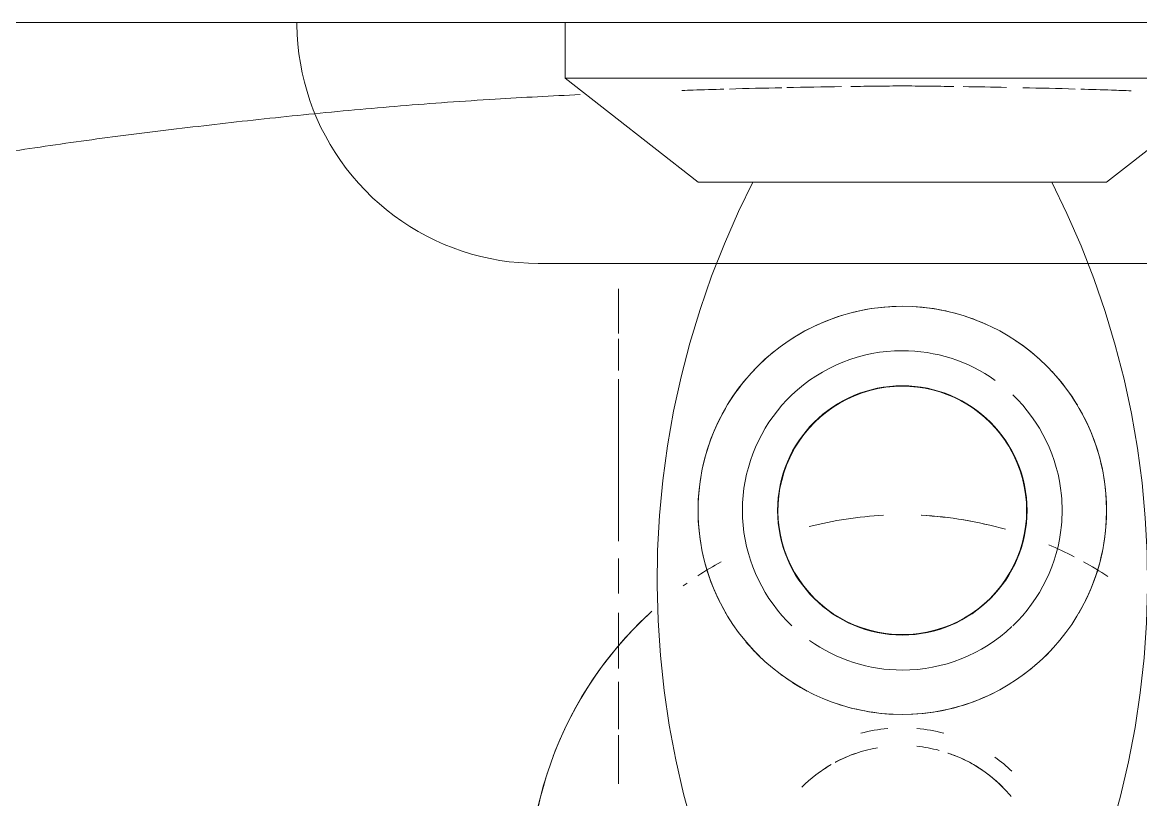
# Model space of a CAD drawing. Header units: millimetres. Extents: x -4000 to 187956, y -58990 to 162485.
# Drawn here: x 159544.6 to 159607.6, y 1854.7 to 1898.5 of the extents above; entities that cross this region are included whole.
import ezdxf

# ---------------------------------------------------------------- set-up
doc = ezdxf.new("R2010")
doc.units = ezdxf.units.MM
doc.layers.add('P-SANR-FIXT', color=6, linetype='Continuous', lineweight=9)

# ---------------------------------------------------------------- blocks, each defined once
blk = doc.blocks.new('C307 - C307-V896-FFS - TANG 1')
at = {"layer": 'P-SANR-FIXT', "color": 90}
for p, q in [((15.976, 40.17), (15.976, 42.914)), ((15.976, 37.168), (15.976, 39.833)), ((-15.976, 13.585), (-13.283, 13.585)), ((-13.064, 13.585), (-12.422, 13.585)), ((-12.422, 13.585), (-11.759, 13.585)), ((-11.759, 13.585), (-11.078, 13.585)), ((-11.296, 13.585), (-9.529, 13.585)), ((-11.078, 13.585), (-10.379, 13.585)), ((-10.379, 13.585), (-9.664, 13.585)), ((-9.664, 13.585), (-8.933, 13.585)), ((-8.733, 13.585), (-9.468, 13.585)), ((-8.933, 13.585), (-8.188, 13.585)), ((-7.985, 13.585), (-8.733, 13.585)), ((-8.188, 13.585), (-7.43, 13.585)), ((-7.43, 13.585), (-6.66, 13.585)), ((-6.66, 13.585), (-5.879, 13.585)), ((-5.902, 13.585), (-3.217, 13.585)), ((-5.879, 13.585), (-5.628, 13.585)), ((-5.628, 13.585), (-5.089, 13.585)), ((-5.089, 13.585), (-4.29, 13.585)), ((-4.073, 13.585), (-4.874, 13.585)), ((-4.634, 13.585), (-3.217, 13.585)), ((-4.29, 13.585), (-3.485, 13.585)), ((-3.267, 13.585), (-4.073, 13.585)), ((-3.485, 13.585), (-2.674, 13.585)), ((-2.455, 13.585), (-3.267, 13.585)), ((-2.674, 13.585), (-1.859, 13.585)), ((-1.639, 13.585), (-2.455, 13.585)), ((-2.426, 13.585), (-1.094, 13.585)), ((-2.426, 13.585), (-1.094, 13.585)), ((-1.859, 13.585), (-1.041, 13.585)), ((-0.82, 13.585), (-1.639, 13.585)), ((-1.041, 13.585), (-0.221, 13.585)), ((0, 13.585), (-0.82, 13.585)), ((-0.221, 13.585), (0, 13.585)), ((0, 13.585), (0.82, 13.585)), ((0, 13.585), (1.403, 13.585)), ((0, 13.585), (1.403, 13.585)), ((0.82, 13.585), (1.639, 13.585)), ((1.859, 13.585), (1.041, 13.585)), ((2.674, 13.585), (1.859, 13.585)), ((3.267, 13.585), (4.073, 13.585)), ((4.073, 13.585), (4.874, 13.585)), ((5.089, 13.585), (4.29, 13.585)), ((4.874, 13.585), (5.666, 13.585)), ((5.666, 13.585), (6.45, 13.585)), ((7.985, 13.585), (8.733, 13.585)), ((8.733, 13.585), (9.468, 13.585)), ((9.664, 13.585), (8.933, 13.585)), ((9.468, 13.585), (10.188, 13.585)), ((9.73, 13.585), (11.296, 13.585)), ((10.188, 13.585), (10.891, 13.585)), ((11.296, 13.585), (12.696, 13.585)), ((12.422, 13.585), (12.089, 13.585)), ((13.283, 13.585), (15.976, 13.585)), ((23.733, 13.196), (24.258, 13.056)), ((29.462, 10.213), (29.807, 9.898)), ((32.959, 5.425), (33.166, 4.923)), ((-13.657, 0), (-10.568, 0)), ((-12.054, 0), (-10.568, 0)), ((-10.34, 0), (-11.803, 0)), ((-10.34, 0), (-11.803, 0)), ((-10.372, 0), (-7.347, 0)), ((-10.372, 0), (-7.347, 0)), ((-7.098, 0), (-10.144, 0)), ((-7.098, 0), (-10.144, 0)), ((-5.644, 0), (-6.47, 0)), ((-5.644, 0), (-6.47, 0)), ((-5.215, 0), (-3.507, 0)), ((-5.215, 0), (-3.507, 0)), ((-3.383, 0), (-5.023, 0)), ((-3.383, 0), (-5.023, 0)), ((-2.707, 0), (0, 0)), ((-2.707, 0), (0, 0)), ((0, 0), (-2.613, 0)), ((0, 0), (-2.613, 0)), ((0, 0), (4.469, 0)), ((0, 0), (4.469, 0)), ((4.307, 0), (0, 0)), ((4.307, 0), (0, 0)), ((6.47, 0), (5.152, 0)), ((6.47, 0), (5.152, 0)), ((5.35, 0), (6.731, 0)), ((5.35, 0), (7.347, 0)), ((8.593, 0), (7.098, 0)), ((8.593, 0), (7.098, 0)), ((7.347, 0), (8.823, 0)), ((7.347, 0), (8.823, 0)), ((12.5, 0), (8.631, 0)), ((12.5, 0), (8.631, 0)), ((8.86, 0), (12.371, 0)), ((8.86, 0), (13.657, 0)), ((17.103, 0), (13.492, 0)), ((17.103, 0), (13.492, 0)), ((13.657, 0), (17.044, 0)), ((20.662, 0), (17.678, 0)), ((20.662, 0), (17.678, 0)), ((17.823, 0), (21.156, 0)), ((23.463, 0), (21.651, 0)), ((23.463, 0), (21.651, 0)), ((22.398, 0), (24.104, 0)), ((25, 0), (24.148, 0)), ((25, 0), (24.148, 0)), ((25.777, 0), (29.34, 0)), ((29.522, 0), (30.063, 0)), ((29.522, 0), (30.063, 0)), ((30.063, 0), (34.089, 0))]:
    blk.add_line(p, q, dxfattribs=at)
at = {"layer": 'P-SANR-FIXT', "color": 254}
for p, q in [((15.976, 33.272), (15.976, 36.418)), ((15.976, 30.203), (15.976, 32.174)), ((15.976, 20.098), (15.976, 29.239)), ((15.976, 17.832), (15.976, 19.62)), ((15.976, 15.009), (15.976, 17.532)), ((-15.976, 13.585), (-13.154, 13.585)), ((-13.686, 13.585), (-13.064, 13.585)), ((-12.893, 13.585), (-13.52, 13.585)), ((-12.245, 13.585), (-12.893, 13.585)), ((-11.577, 13.585), (-12.245, 13.585)), ((-10.891, 13.585), (-11.577, 13.585)), ((-11.296, 13.585), (-9.529, 13.585)), ((-10.188, 13.585), (-10.891, 13.585)), ((-9.468, 13.585), (-10.188, 13.585)), ((10.379, 13.585), (9.664, 13.585)), ((9.73, 13.585), (11.296, 13.585)), ((11.078, 13.585), (10.379, 13.585)), ((11.759, 13.585), (11.078, 13.585)), ((11.296, 13.585), (12.696, 13.585)), ((12.089, 13.585), (11.759, 13.585)), ((13.064, 13.585), (12.422, 13.585)), ((12.893, 13.585), (13.52, 13.585)), ((13.686, 13.585), (13.064, 13.585)), ((13.154, 13.585), (15.976, 13.585)), ((13.52, 13.585), (14.126, 13.585)), ((14.285, 13.585), (13.686, 13.585)), ((14.126, 13.585), (14.709, 13.585)), ((14.862, 13.585), (14.285, 13.585)), ((14.709, 13.585), (15.268, 13.585)), ((15.415, 13.585), (14.862, 13.585)), ((15.268, 13.585), (15.803, 13.585)), ((15.943, 13.585), (15.415, 13.585)), ((15.803, 13.585), (16.313, 13.585)), ((16.446, 13.585), (15.943, 13.585)), ((16.313, 13.585), (16.797, 13.585)), ((16.923, 13.585), (16.446, 13.585)), ((16.797, 13.585), (17.253, 13.585)), ((17.372, 13.585), (16.923, 13.585)), ((17.253, 13.585), (17.683, 13.585)), ((17.794, 13.585), (17.372, 13.585)), ((17.683, 13.585), (18.084, 13.585)), ((18.187, 13.585), (17.794, 13.585)), ((18.084, 13.585), (18.456, 13.585)), ((18.551, 13.585), (18.187, 13.585)), ((18.456, 13.585), (18.798, 13.585)), ((18.885, 13.585), (18.551, 13.585)), ((18.798, 13.585), (19.11, 13.585)), ((19.19, 13.585), (18.885, 13.585)), ((19.11, 13.585), (19.392, 13.585)), ((19.463, 13.585), (19.19, 13.585)), ((19.392, 13.585), (19.643, 13.585)), ((19.705, 13.585), (19.463, 13.585)), ((19.643, 13.585), (19.862, 13.585)), ((19.916, 13.585), (19.705, 13.585)), ((19.862, 13.585), (20.05, 13.585)), ((20.095, 13.585), (19.916, 13.585)), ((20.05, 13.585), (20.206, 13.585)), ((20.242, 13.585), (20.095, 13.585)), ((20.206, 13.585), (20.329, 13.585)), ((20.356, 13.585), (20.242, 13.585)), ((20.329, 13.585), (20.419, 13.585)), ((20.438, 13.585), (20.356, 13.585)), ((20.419, 13.585), (20.477, 13.585)), ((20.487, 13.585), (20.438, 13.585)), ((20.477, 13.585), (20.503, 13.585)), ((20.504, 13.585), (20.487, 13.585)), ((20.504, 13.585), (21.047, 13.574)), ((21.047, 13.574), (21.59, 13.541)), ((21.59, 13.541), (22.13, 13.487)), ((22.13, 13.487), (22.668, 13.411)), ((22.668, 13.411), (23.203, 13.314)), ((23.203, 13.314), (23.733, 13.196)), ((24.258, 13.056), (24.777, 12.895)), ((24.777, 12.895), (25.289, 12.714)), ((25.289, 12.714), (25.794, 12.513)), ((25.794, 12.513), (26.29, 12.291)), ((26.29, 12.291), (26.777, 12.05)), ((26.777, 12.05), (27.254, 11.789)), ((27.254, 11.789), (27.72, 11.51)), ((27.72, 11.51), (28.174, 11.212)), ((28.174, 11.212), (28.617, 10.896)), ((28.617, 10.896), (29.046, 10.563)), ((29.046, 10.563), (29.462, 10.213)), ((29.807, 9.898), (29.863, 9.847)), ((29.863, 9.847), (30.249, 9.465)), ((30.249, 9.465), (30.62, 9.067)), ((-6.415, 9), (-7.971, 9)), ((-6.087, 9), (-7.283, 9)), ((-2.976, 9), (-5.75, 9)), ((-2.947, 9), (-5.52, 9)), ((0, 9), (-2.203, 9)), ((0, 9), (-2.191, 9)), ((2.191, 9), (0, 9)), ((2.203, 9), (0, 9)), ((5.52, 9), (4.231, 9)), ((5.75, 9), (4.325, 9)), ((7.283, 9), (5.957, 9)), ((7.971, 9), (6.261, 9)), ((30.62, 9.067), (30.974, 8.656)), ((30.974, 8.656), (31.312, 8.23)), ((31.312, 8.23), (31.633, 7.791)), ((31.633, 7.791), (31.935, 7.34)), ((31.935, 7.34), (32.22, 6.877)), ((32.22, 6.877), (32.485, 6.403)), ((32.485, 6.403), (32.732, 5.919)), ((32.732, 5.919), (32.959, 5.425)), ((33.166, 4.923), (33.352, 4.412)), ((33.352, 4.412), (33.518, 3.895)), ((33.518, 3.895), (33.664, 3.371)), ((-7.262, 3.149), (-13.418, 3.149)), ((-4.704, 3.149), (-6.139, 3.149)), ((0, 3.149), (-3.702, 3.149)), ((13.418, 3.149), (0, 3.149)), ((33.664, 3.371), (33.788, 2.842)), ((33.788, 2.842), (33.891, 2.309)), ((33.891, 2.309), (33.973, 1.772)), ((33.973, 1.772), (34.033, 1.232)), ((34.033, 1.232), (34.071, 0.69)), ((34.071, 0.69), (34.088, 0.147)), ((-5, 0), (-5.671, 0)), ((-5.475, 0), (-3.702, 0)), ((-3.382, 0), (-5, 0)), ((-2.864, 0), (0, 0)), ((0, 0), (-2.588, 0)), ((0, 0), (4.704, 0)), ((2.588, 0), (0, 0)), ((4.308, 0), (2.588, 0)), ((7.071, 0), (5, 0)), ((5.475, 0), (7.632, 0)), ((13.657, 0), (17.044, 0)), ((17.044, 0), (29.34, 0)), ((30.063, 0), (34.089, 0)), ((34.088, 0.147), (34.089, 0))]:
    blk.add_line(p, q, dxfattribs=at)
at = {"layer": 'P-SANR-FIXT', "color": 250}
for p, q in [((-11.5, 9), (-18.977, 3.149)), ((0, 9), (-11.5, 9)), ((11.5, 9), (0, 9)), ((18.977, 3.149), (11.5, 9)), ((0, 3.149), (-18.977, 3.149)), ((18.977, 3.149), (0, 3.149)), ((18.977, 0), (18.977, 3.149)), ((-18.977, 0), (0, 0)), ((0, 0), (18.977, 0))]:
    blk.add_line(p, q, dxfattribs=at)
at = {"layer": 'P-SANR-FIXT', "color": 253}
for p, q in [((-8.132, 9), (-9.959, 9)), ((-6.087, 9), (-7.283, 9)), ((-2.947, 9), (-5.52, 9)), ((0, 9), (-2.191, 9)), ((2.191, 9), (0, 9)), ((5.52, 9), (3.768, 9)), ((7.283, 9), (5.957, 9)), ((9.959, 9), (8.132, 9)), ((18.977, 3.149), (13.418, 3.149)), ((-13.418, 0), (-7.632, 0)), ((-7.071, 0), (-10, 0)), ((-7.071, 0), (-10, 0)), ((-3.382, 0), (-5.671, 0)), ((4.308, 0), (-2.588, 0)), ((8.576, 0), (5, 0)), ((8.576, 0), (7.071, 0)), ((7.632, 0), (13.418, 0)), ((10, 0), (8.66, 0)), ((10, 0), (8.66, 0))]:
    blk.add_line(p, q, dxfattribs=at)
at = {"layer": 'P-SANR-FIXT', "color": 250, "flags": 128}
for points in [[(-8.41, 9), (-9.272, 10.778), (-10.063, 12.59), (-10.781, 14.432), (-11.424, 16.3), (-11.993, 18.194), (-12.485, 20.108), (-12.9, 22.04), (-13.237, 23.988), (-13.497, 25.947), (-13.678, 27.916), (-13.779, 29.889), (-13.802, 31.866), (-13.746, 33.842), (-13.611, 35.814), (-13.397, 37.779), (-13.105, 39.733), (-12.735, 41.675), (-12.287, 43.6), (-11.763, 45.506), (-11.163, 47.389)], [(11.205, 47.267), (11.8, 45.383), (12.319, 43.475), (12.761, 41.549), (13.126, 39.607), (13.414, 37.651), (13.622, 35.686), (13.752, 33.713), (13.803, 31.737), (13.775, 29.761), (13.668, 27.787), (13.482, 25.82), (13.218, 23.861), (12.875, 21.914), (12.455, 19.983), (11.958, 18.07), (11.385, 16.178), (10.736, 14.311), (10.014, 12.471), (9.219, 10.662), (8.41, 9)]]:
    blk.add_lwpolyline(points, dxfattribs=at)
at = {"layer": 'P-SANR-FIXT', "color": 90, "flags": 128}
for points in [[(-4.874, 13.585), (-5.666, 13.585), (-6.45, 13.585), (-7.223, 13.585), (-7.985, 13.585)], [(1.041, 13.585), (0.221, 13.585), (0, 13.585)], [(1.639, 13.585), (2.455, 13.585), (3.267, 13.585)], [(4.29, 13.585), (3.485, 13.585), (2.674, 13.585)], [(7.43, 13.585), (6.66, 13.585), (5.879, 13.585), (5.089, 13.585)], [(6.45, 13.585), (7.223, 13.585), (7.985, 13.585)], [(8.933, 13.585), (8.188, 13.585), (7.43, 13.585)], [(10.891, 13.585), (11.577, 13.585), (12.245, 13.585), (12.893, 13.585)]]:
    blk.add_lwpolyline(points, dxfattribs=at)
at = {"layer": 'P-SANR-FIXT', "color": 250}
for centre, radius, start, end in [((0, 48.75), 21, 312.16994, 12.26535), ((0, 27.5), 11.5, 90, 270), ((0, 27.5), 11.5, 270, 90), ((0, 27.5), 9, 90, 133.32527), ((0, 27.5), 9, 90, 133.32527), ((0, 27.5), 9, 54.47282, 90), ((0, 27.5), 9, 54.47282, 90), ((0, 27.5), 7.022, 90, 270), ((0, 27.5), 7.022, 270, 90), ((0, 27.5), 9, 174.64349, 185.35651), ((0, 27.5), 9, 174.64349, 185.35651), ((0, 27.5), 9, 354.64349, 5.35651), ((0, 27.5), 9, 354.64349, 5.35651), ((0, 27.5), 9, 270, 313.69491), ((0, 27.5), 9, 270, 313.69491), ((0, 27.5), 9, 234.47282, 270), ((0, 27.5), 9, 234.47282, 270)]:
    blk.add_arc(centre, radius, start, end, dxfattribs=at)
at = {"layer": 'P-SANR-FIXT', "color": 254}
for centre, radius, start, end in [((0, 48.75), 21, 342, 360), ((0, 48.75), 9, 226.67473, 234.62017), ((0, 48.75), 8, 240.50374, 251.25615), ((0, 48.75), 8, 288.67702, 298.15059), ((0, 48.75), 8, 255, 264.13501), ((0, 48.75), 21, 312.96542, 339.34664), ((0, 27.5), 11.5, 92.59688, 116.42096), ((0, 27.5), 11.5, 69.07869, 87.40312), ((0, 27.5), 11.5, 53.63975, 62.28149), ((0, 27.5), 11.5, 126.4043, 137.65084), ((0, 27.5), 11.5, 40.04455, 47.08997), ((0, 27.5), 7, 90, 150), ((0, 27.5), 7, 30, 90), ((0, 27.5), 11.5, 150, 210), ((0, 27.5), 11.5, 330, 30), ((0, 48.75), 21, 242.55135, 246.8923), ((0, 48.75), 21, 253.96386, 267.11157), ((0, 48.75), 21, 272.88843, 284.46483), ((0, 27.5), 7, 270, 330), ((0, 27.5), 7, 330, 331.20218), ((0, 27.5), 7, 214.29608, 270), ((0, 27.5), 11.5, 210.98326, 222.82517), ((0, 27.5), 11.5, 319.81002, 328.13595), ((0, 27.5), 11.5, 309.07754, 316.60072), ((0, 27.5), 11.5, 227.63976, 236.09327), ((0, 27.5), 11.5, 287.2715, 304.11776), ((0, 27.5), 11.5, 245.67723, 267.06316), ((0, 27.5), 11.5, 270, 283.83589)]:
    blk.add_arc(centre, radius, start, end, dxfattribs=at)
at = {"layer": 'P-SANR-FIXT', "color": 90}
for centre, radius, start, end in [((0, 48.75), 8, 225, 240), ((0, 48.75), 8, 300, 315), ((0, 27.5), 11.5, 149.77179, 150), ((0, 27.5), 11.5, 30, 30.22821), ((0, 48.75), 21, 305.25895, 306), ((0, 48.75), 21, 236.5871, 240.95355), ((0, 48.75), 21, 299.04645, 303.24089), ((0, 48.75), 21, 242.55135, 246.8923), ((0, 48.75), 21, 253.96386, 267.05631), ((0, 48.75), 21, 272.88843, 284.46483), ((0, 27.5), 7, 210, 214.29608)]:
    blk.add_arc(centre, radius, start, end, dxfattribs=at)
at = {"layer": 'P-SANR-FIXT', "color": 253}
for centre, radius, start, end in [((0, 48.75), 9, 255, 264.75488), ((0, 48.75), 9, 275.24512, 285), ((0, 27.5), 9, 133.69491, 174.64349), ((0, 27.5), 9, 133.69491, 174.64349), ((0, 27.5), 9, 5.35651, 46.30509), ((0, 27.5), 9, 5.35651, 46.30509), ((0, 48.75), 21, 305.25895, 306), ((0, 48.75), 21, 236.5871, 240.95355), ((0, 27.5), 7, 150, 210), ((0, 27.5), 7, 331.20218, 30), ((0, 48.75), 21, 299.04645, 303.24089), ((0, 27.5), 9, 185.35651, 226.30509), ((0, 27.5), 9, 185.35651, 226.30509), ((0, 27.5), 9, 313.69491, 354.64349), ((0, 27.5), 9, 313.69491, 354.64349)]:
    blk.add_arc(centre, radius, start, end, dxfattribs=at)
at = {"layer": 'P-SANR-FIXT', "color": 250}
for points, knots in [([(147.158, 53.548), (141.715, 47.207), (129.301, 35.807), (110.04, 24.615), (92.235, 17.39), (80.045, 13.582), (70.877, 11.275), (65.448, 10.056), (61.248, 9.203), (56.941, 8.397), (52.536, 7.633), (48.753, 7.046), (45.649, 6.609), (43.276, 6.3), (40.864, 6.004), (37.602, 5.618), (33.432, 5.166), (28.273, 4.692), (23.175, 4.329), (19.755, 4.147), (18.14, 4.07)], [-1, -1, -1, -1, -0.8, -0.6, -0.5, -0.4, -0.35, -0.325, -0.3, -0.275, -0.25, -0.225, -0.2125, -0.2, -0.1875, -0.175, -0.15, -0.125, -0.1, -0.07818, -0.07818, -0.07818, -0.07818]), ([(13.761, 0), (14.404, 0), (15.872, 0), (18.13, 0), (20.53, 0), (22.881, 0), (25.948, 0), (29.661, 0), (33.224, 0), (35.989, 0), (38.703, 0), (41.976, 0), (45.718, 0), (49.305, 0), (52.773, 0), (56.114, 0), (60.368, 0), (71.424, 0), (86.209, 0), (99.721, 0), (104.576, 0), (105.935, 0)], [-0.9346148, -0.9346148, -0.9346148, -0.9346148, -0.925, -0.9125, -0.9, -0.8875, -0.875, -0.85, -0.825, -0.8125, -0.8, -0.775, -0.75, -0.725, -0.7, -0.675, -0.65, -0.6, -0.4, -0.2, 0, 0, 0, 0]), ([(13.761, 0), (14.404, 0), (15.872, 0), (18.13, 0), (20.53, 0), (22.881, 0), (25.948, 0), (29.661, 0), (33.224, 0), (35.989, 0), (38.703, 0), (41.976, 0), (45.718, 0), (49.305, 0), (52.773, 0), (56.114, 0), (60.368, 0), (71.424, 0), (86.209, 0), (99.721, 0), (104.576, 0), (105.935, 0)], [-0.9346148, -0.9346148, -0.9346148, -0.9346148, -0.925, -0.9125, -0.9, -0.8875, -0.875, -0.85, -0.825, -0.8125, -0.8, -0.775, -0.75, -0.725, -0.7, -0.675, -0.65, -0.6, -0.4, -0.2, 0, 0, 0, 0])]:
    blk.add_open_spline(points, degree=3, knots=knots, dxfattribs=at)
at = {"layer": 'P-SANR-FIXT', "color": 254}
for points in [[(-6.13, 43.613), (-5.989, 43.444), (-5.84, 43.282), (-5.685, 43.125)], [(4.001, 41.822), (4.263, 41.974), (4.517, 42.14), (4.76, 42.32)], [(0, 3.58), (-0.477, 3.584), (-0.953, 3.589), (-1.428, 3.595)], [(1.428, 3.595), (0.953, 3.589), (0.477, 3.584), (0, 3.58)], [(-5.279, 0), (-4.71, 0), (-4.137, 0), (-3.562, 0)], [(-5.279, 0), (-4.71, 0), (-4.137, 0), (-3.562, 0)], [(-2.755, 0), (-1.845, 0), (-0.926, 0), (0, 0)], [(-2.755, 0), (-1.845, 0), (-0.926, 0), (0, 0)], [(0, 0), (1.532, 0), (3.041, 0), (4.529, 0)], [(0, 0), (1.532, 0), (3.041, 0), (4.529, 0)], [(5.414, 0), (6.085, 0), (6.751, 0), (7.413, 0)], [(5.414, 0), (6.085, 0), (6.751, 0), (7.413, 0)], [(22.807, 0), (19.775, 0), (16.713, 0), (13.606, 0)], [(22.807, 0), (19.775, 0), (16.713, 0), (13.606, 0)], [(29.476, 0), (27.274, 0), (25.049, 0), (22.807, 0)], [(29.476, 0), (27.274, 0), (25.049, 0), (22.807, 0)], [(62.597, 0), (61.181, 0), (58.28, 0), (53.718, 0), (48.972, 0), (45.709, 0), (44.046, 0)], [(62.597, 0), (61.181, 0), (58.28, 0), (53.718, 0), (48.972, 0), (45.709, 0), (44.046, 0)]]:
    blk.add_open_spline(points, degree=3, dxfattribs=at)
at = {"layer": 'P-SANR-FIXT', "color": 253}
for points, knots in [([(-5.685, 43.125), (-5.185, 42.619), (-4.205, 41.859), (-3.08, 41.349), (-2.59, 41.181)], [-0.751524, -0.751524, -0.751524, -0.751524, -0.6666667, -0.6048762, -0.6048762, -0.6048762, -0.6048762]), ([(-10.046, 3.764), (-10.627, 3.781), (-11.575, 3.81), (-12.516, 3.842), (-12.882, 3.854)], [-0.95754419, -0.95754419, -0.95754419, -0.95754419, -0.95, -0.94519309, -0.94519309, -0.94519309, -0.94519309]), ([(12.41, 3.838), (12.201, 3.831), (11.417, 3.805), (10.627, 3.781), (10.046, 3.764)], [-0.05274169, -0.05274169, -0.05274169, -0.05274169, -0.05, -0.04245581, -0.04245581, -0.04245581, -0.04245581]), ([(7.413, 0), (8.501, 0), (10.641, 0), (12.733, 0), (13.761, 0)], [-0.96554428, -0.96554428, -0.96554428, -0.96554428, -0.95, -0.93461475, -0.93461475, -0.93461475, -0.93461475]), ([(7.413, 0), (8.501, 0), (10.641, 0), (12.733, 0), (13.761, 0)], [-0.96554428, -0.96554428, -0.96554428, -0.96554428, -0.95, -0.93461475, -0.93461475, -0.93461475, -0.93461475])]:
    blk.add_open_spline(points, degree=3, knots=knots, dxfattribs=at)
for points in [[(1.388, 40.871), (2.22, 41.018), (3.03, 41.299), (3.776, 41.697)], [(-6.781, 3.683), (-7.772, 3.704), (-8.756, 3.728), (-9.733, 3.756)], [(-3.433, 3.621), (-4.249, 3.633), (-5.06, 3.647), (-5.867, 3.664)], [(-1.428, 3.595), (-1.922, 3.6), (-2.415, 3.606), (-2.907, 3.613)], [(2.907, 3.613), (2.415, 3.606), (1.922, 3.6), (1.428, 3.595)], [(6.506, 3.677), (5.489, 3.655), (4.464, 3.637), (3.433, 3.621)], [(9.733, 3.756), (8.756, 3.728), (7.772, 3.704), (6.781, 3.683)], [(-13.761, 0), (-12.733, 0), (-11.692, 0), (-10.64, 0)], [(-13.761, 0), (-12.733, 0), (-11.692, 0), (-10.64, 0)], [(-10.442, 0), (-9.443, 0), (-8.433, 0), (-7.413, 0)], [(-10.442, 0), (-9.443, 0), (-8.433, 0), (-7.413, 0)]]:
    blk.add_open_spline(points, degree=3, dxfattribs=at)
at = {"layer": 'P-SANR-FIXT', "color": 90}
for points in [[(-10.455, 0), (-11.511, 0), (-12.562, 0), (-13.608, 0)], [(-10.455, 0), (-11.511, 0), (-12.562, 0), (-13.608, 0)], [(-7.239, 0), (-8.25, 0), (-9.256, 0), (-10.257, 0)], [(-7.239, 0), (-8.25, 0), (-9.256, 0), (-10.257, 0)], [(-3.453, 0), (-4.015, 0), (-4.575, 0), (-5.134, 0)], [(-3.453, 0), (-4.015, 0), (-4.575, 0), (-5.134, 0)], [(0, 0), (-0.892, 0), (-1.781, 0), (-2.667, 0)], [(0, 0), (-0.892, 0), (-1.781, 0), (-2.667, 0)], [(4.4, 0), (2.942, 0), (1.476, 0), (0, 0)], [(4.4, 0), (2.942, 0), (1.476, 0), (0, 0)], [(7.24, 0), (6.585, 0), (5.928, 0), (5.268, 0)], [(7.24, 0), (6.585, 0), (5.928, 0), (5.268, 0)]]:
    blk.add_open_spline(points, degree=3, dxfattribs=at)
blk.add_open_spline([(13.606, 0), (12.94, 0), (10.833, 0), (8.703, 0), (7.24, 0)], degree=3, knots=[-0.0653715, -0.0653715, -0.0653715, -0.0653715, -0.05555556, -0.03444848, -0.03444848, -0.03444848, -0.03444848], dxfattribs=at)
blk.add_open_spline([(13.606, 0), (12.94, 0), (10.833, 0), (8.703, 0), (7.24, 0)], degree=3, knots=[-0.0653715, -0.0653715, -0.0653715, -0.0653715, -0.05555556, -0.03444848, -0.03444848, -0.03444848, -0.03444848], dxfattribs=at)
at = {"layer": 'P-SANR-FIXT', "color": 254}
blk.add_open_spline([(44.046, 0), (42.383, 0), (38.996, 0), (34.273, 0), (31.255, 0), (30.025, 0)], degree=3, knots=[-0.22222222, -0.22222222, -0.22222222, -0.22222222, -0.19444444, -0.16666667, -0.14773021, -0.14773021, -0.14773021, -0.14773021], dxfattribs=at)
blk.add_open_spline([(44.046, 0), (42.383, 0), (38.996, 0), (34.273, 0), (31.255, 0), (30.025, 0)], degree=3, knots=[-0.22222222, -0.22222222, -0.22222222, -0.22222222, -0.19444444, -0.16666667, -0.14773021, -0.14773021, -0.14773021, -0.14773021], dxfattribs=at)
blk = doc.blocks.new('C307 - C307-V949-FFS - TANG 1')
at = {"layer": 'P-SANR-FIXT', "color": 90}
for p, q in [((15.976, 40.17), (15.976, 42.914)), ((15.976, 37.168), (15.976, 39.833)), ((-15.976, 13.585), (-13.283, 13.585)), ((-13.064, 13.585), (-12.422, 13.585)), ((-12.422, 13.585), (-11.759, 13.585)), ((-11.759, 13.585), (-11.078, 13.585)), ((-11.296, 13.585), (-9.529, 13.585)), ((-11.078, 13.585), (-10.379, 13.585)), ((-10.379, 13.585), (-9.664, 13.585)), ((-9.664, 13.585), (-8.933, 13.585)), ((-8.733, 13.585), (-9.468, 13.585)), ((-8.933, 13.585), (-8.188, 13.585)), ((-7.985, 13.585), (-8.733, 13.585)), ((-8.188, 13.585), (-7.43, 13.585)), ((-7.223, 13.585), (-7.985, 13.585)), ((-7.43, 13.585), (-6.66, 13.585)), ((-6.45, 13.585), (-7.223, 13.585)), ((-6.66, 13.585), (-5.879, 13.585)), ((-5.666, 13.585), (-6.45, 13.585)), ((-5.902, 13.585), (-3.217, 13.585)), ((-5.879, 13.585), (-5.628, 13.585)), ((-4.874, 13.585), (-5.666, 13.585)), ((-5.628, 13.585), (-5.089, 13.585)), ((-5.089, 13.585), (-4.29, 13.585)), ((-4.073, 13.585), (-4.874, 13.585)), ((-4.634, 13.585), (-3.217, 13.585)), ((-4.29, 13.585), (-3.485, 13.585)), ((-3.267, 13.585), (-4.073, 13.585)), ((-3.485, 13.585), (-2.674, 13.585)), ((-2.455, 13.585), (-3.267, 13.585)), ((-2.674, 13.585), (-1.859, 13.585)), ((-1.639, 13.585), (-2.455, 13.585)), ((-2.426, 13.585), (-1.094, 13.585)), ((-2.426, 13.585), (-1.094, 13.585)), ((-1.859, 13.585), (-1.041, 13.585)), ((-0.82, 13.585), (-1.639, 13.585)), ((0, 13.585), (-0.82, 13.585)), ((0, 13.585), (0.82, 13.585)), ((0.221, 13.585), (0, 13.585)), ((0, 13.585), (1.403, 13.585)), ((0, 13.585), (1.403, 13.585)), ((1.041, 13.585), (0.221, 13.585)), ((0.82, 13.585), (1.639, 13.585)), ((1.859, 13.585), (1.041, 13.585)), ((2.674, 13.585), (1.859, 13.585)), ((3.485, 13.585), (2.674, 13.585)), ((4.29, 13.585), (3.485, 13.585)), ((5.089, 13.585), (4.29, 13.585)), ((5.879, 13.585), (5.089, 13.585)), ((6.66, 13.585), (5.879, 13.585)), ((6.45, 13.585), (7.223, 13.585)), ((7.43, 13.585), (6.66, 13.585)), ((7.223, 13.585), (7.985, 13.585)), ((8.188, 13.585), (7.43, 13.585)), ((8.933, 13.585), (8.188, 13.585)), ((9.664, 13.585), (8.933, 13.585)), ((9.468, 13.585), (10.188, 13.585)), ((9.73, 13.585), (11.296, 13.585)), ((10.188, 13.585), (10.891, 13.585)), ((10.891, 13.585), (11.577, 13.585)), ((11.296, 13.585), (12.696, 13.585)), ((11.577, 13.585), (12.245, 13.585)), ((12.422, 13.585), (12.089, 13.585)), ((12.245, 13.585), (12.893, 13.585)), ((13.283, 13.585), (15.976, 13.585)), ((23.733, 13.196), (24.258, 13.056)), ((29.462, 10.213), (29.807, 9.898)), ((32.959, 5.425), (33.166, 4.923)), ((-13.657, 0), (-10.568, 0)), ((-12.054, 0), (-10.568, 0)), ((-10.34, 0), (-11.803, 0)), ((-10.34, 0), (-11.803, 0)), ((-10.372, 0), (-7.347, 0)), ((-10.372, 0), (-7.347, 0)), ((-7.098, 0), (-10.144, 0)), ((-7.098, 0), (-10.144, 0)), ((-5.644, 0), (-6.47, 0)), ((-5.644, 0), (-6.47, 0)), ((-5.215, 0), (-3.507, 0)), ((-5.215, 0), (-3.507, 0)), ((-3.383, 0), (-5.023, 0)), ((-3.383, 0), (-5.023, 0)), ((-2.707, 0), (0, 0)), ((-2.707, 0), (0, 0)), ((0, 0), (-2.613, 0)), ((4.307, 0), (-2.613, 0)), ((0, 0), (4.469, 0)), ((0, 0), (4.469, 0)), ((4.307, 0), (0, 0)), ((6.47, 0), (5.152, 0)), ((6.47, 0), (5.152, 0)), ((5.35, 0), (6.731, 0)), ((5.35, 0), (7.347, 0)), ((8.593, 0), (7.098, 0)), ((8.593, 0), (7.098, 0)), ((7.347, 0), (8.823, 0)), ((7.347, 0), (8.823, 0)), ((12.5, 0), (8.631, 0)), ((12.5, 0), (8.631, 0)), ((8.86, 0), (12.371, 0)), ((8.86, 0), (13.657, 0)), ((17.103, 0), (13.492, 0)), ((17.103, 0), (13.492, 0)), ((13.657, 0), (17.044, 0)), ((20.662, 0), (17.678, 0)), ((20.662, 0), (17.678, 0)), ((17.823, 0), (21.156, 0)), ((23.463, 0), (21.651, 0)), ((23.463, 0), (21.651, 0)), ((22.398, 0), (24.104, 0)), ((25, 0), (24.148, 0)), ((25, 0), (24.148, 0)), ((25.777, 0), (29.34, 0)), ((29.522, 0), (30.063, 0)), ((29.522, 0), (30.063, 0)), ((30.063, 0), (34.089, 0))]:
    blk.add_line(p, q, dxfattribs=at)
at = {"layer": 'P-SANR-FIXT', "color": 254}
for p, q in [((15.976, 33.272), (15.976, 36.418)), ((15.976, 30.203), (15.976, 32.174)), ((15.976, 20.098), (15.976, 29.239)), ((15.976, 17.832), (15.976, 19.62)), ((15.976, 15.009), (15.976, 17.532)), ((-15.976, 13.585), (-13.154, 13.585)), ((-13.686, 13.585), (-13.064, 13.585)), ((-12.893, 13.585), (-13.52, 13.585)), ((-12.245, 13.585), (-12.893, 13.585)), ((-11.577, 13.585), (-12.245, 13.585)), ((-10.891, 13.585), (-11.577, 13.585)), ((-11.296, 13.585), (-9.529, 13.585)), ((-10.188, 13.585), (-10.891, 13.585)), ((-9.468, 13.585), (-10.188, 13.585)), ((10.379, 13.585), (9.664, 13.585)), ((9.73, 13.585), (11.296, 13.585)), ((11.078, 13.585), (10.379, 13.585)), ((11.759, 13.585), (11.078, 13.585)), ((11.296, 13.585), (12.696, 13.585)), ((12.089, 13.585), (11.759, 13.585)), ((13.064, 13.585), (12.422, 13.585)), ((12.893, 13.585), (13.52, 13.585)), ((13.686, 13.585), (13.064, 13.585)), ((13.154, 13.585), (15.976, 13.585)), ((13.52, 13.585), (14.126, 13.585)), ((14.285, 13.585), (13.686, 13.585)), ((14.126, 13.585), (14.709, 13.585)), ((14.862, 13.585), (14.285, 13.585)), ((14.709, 13.585), (15.268, 13.585)), ((15.415, 13.585), (14.862, 13.585)), ((15.268, 13.585), (15.803, 13.585)), ((15.943, 13.585), (15.415, 13.585)), ((15.803, 13.585), (16.313, 13.585)), ((16.446, 13.585), (15.943, 13.585)), ((16.313, 13.585), (16.797, 13.585)), ((16.923, 13.585), (16.446, 13.585)), ((16.797, 13.585), (17.253, 13.585)), ((17.372, 13.585), (16.923, 13.585)), ((17.253, 13.585), (17.683, 13.585)), ((17.794, 13.585), (17.372, 13.585)), ((17.683, 13.585), (18.084, 13.585)), ((18.187, 13.585), (17.794, 13.585)), ((18.084, 13.585), (18.456, 13.585)), ((18.551, 13.585), (18.187, 13.585)), ((18.456, 13.585), (18.798, 13.585)), ((18.885, 13.585), (18.551, 13.585)), ((18.798, 13.585), (19.11, 13.585)), ((19.19, 13.585), (18.885, 13.585)), ((19.11, 13.585), (19.392, 13.585)), ((19.463, 13.585), (19.19, 13.585)), ((19.392, 13.585), (19.643, 13.585)), ((19.705, 13.585), (19.463, 13.585)), ((19.643, 13.585), (19.862, 13.585)), ((19.916, 13.585), (19.705, 13.585)), ((19.862, 13.585), (20.05, 13.585)), ((20.095, 13.585), (19.916, 13.585)), ((20.05, 13.585), (20.206, 13.585)), ((20.242, 13.585), (20.095, 13.585)), ((20.206, 13.585), (20.329, 13.585)), ((20.356, 13.585), (20.242, 13.585)), ((20.329, 13.585), (20.419, 13.585)), ((20.438, 13.585), (20.356, 13.585)), ((20.419, 13.585), (20.477, 13.585)), ((20.487, 13.585), (20.438, 13.585)), ((20.477, 13.585), (20.503, 13.585)), ((20.504, 13.585), (20.487, 13.585)), ((20.504, 13.585), (21.047, 13.574)), ((21.047, 13.574), (21.59, 13.541)), ((21.59, 13.541), (22.13, 13.487)), ((22.13, 13.487), (22.668, 13.411)), ((22.668, 13.411), (23.203, 13.314)), ((23.203, 13.314), (23.733, 13.196)), ((24.258, 13.056), (24.777, 12.895)), ((24.777, 12.895), (25.289, 12.714)), ((25.289, 12.714), (25.794, 12.513)), ((25.794, 12.513), (26.29, 12.291)), ((26.29, 12.291), (26.777, 12.05)), ((26.777, 12.05), (27.254, 11.789)), ((27.254, 11.789), (27.72, 11.51)), ((27.72, 11.51), (28.174, 11.212)), ((28.174, 11.212), (28.617, 10.896)), ((28.617, 10.896), (29.046, 10.563)), ((29.046, 10.563), (29.462, 10.213)), ((29.807, 9.898), (29.863, 9.847)), ((29.863, 9.847), (30.249, 9.465)), ((30.249, 9.465), (30.62, 9.067)), ((-6.415, 9), (-7.971, 9)), ((-6.087, 9), (-7.283, 9)), ((-2.976, 9), (-5.75, 9)), ((-2.947, 9), (-5.52, 9)), ((0, 9), (-2.203, 9)), ((0, 9), (-2.191, 9)), ((2.191, 9), (0, 9)), ((2.203, 9), (0, 9)), ((5.52, 9), (4.231, 9)), ((5.75, 9), (4.325, 9)), ((7.283, 9), (5.957, 9)), ((7.971, 9), (6.261, 9)), ((30.62, 9.067), (30.974, 8.656)), ((30.974, 8.656), (31.312, 8.23)), ((31.312, 8.23), (31.633, 7.791)), ((31.633, 7.791), (31.935, 7.34)), ((31.935, 7.34), (32.22, 6.877)), ((32.22, 6.877), (32.485, 6.403)), ((32.485, 6.403), (32.732, 5.919)), ((32.732, 5.919), (32.959, 5.425)), ((33.166, 4.923), (33.352, 4.412)), ((33.352, 4.412), (33.518, 3.895)), ((33.518, 3.895), (33.664, 3.371)), ((-7.262, 3.149), (-13.418, 3.149)), ((-4.704, 3.149), (-6.139, 3.149)), ((0, 3.149), (-3.702, 3.149)), ((13.418, 3.149), (0, 3.149)), ((33.664, 3.371), (33.788, 2.842)), ((33.788, 2.842), (33.891, 2.309)), ((33.891, 2.309), (33.973, 1.772)), ((33.973, 1.772), (34.033, 1.232)), ((34.033, 1.232), (34.071, 0.69)), ((34.071, 0.69), (34.088, 0.147)), ((-5, 0), (-5.671, 0)), ((-5.475, 0), (-3.702, 0)), ((-3.382, 0), (-5, 0)), ((-2.864, 0), (0, 0)), ((0, 0), (-2.588, 0)), ((0, 0), (4.704, 0)), ((2.588, 0), (0, 0)), ((4.308, 0), (2.588, 0)), ((7.071, 0), (5, 0)), ((5.475, 0), (7.632, 0)), ((13.657, 0), (17.044, 0)), ((17.044, 0), (29.34, 0)), ((30.063, 0), (34.089, 0)), ((34.088, 0.147), (34.089, 0))]:
    blk.add_line(p, q, dxfattribs=at)
at = {"layer": 'P-SANR-FIXT', "color": 250}
for p, q in [((-11.5, 9), (-18.977, 3.149)), ((0, 9), (-11.5, 9)), ((11.5, 9), (0, 9)), ((18.977, 3.149), (11.5, 9)), ((0, 3.149), (-18.977, 3.149)), ((18.977, 3.149), (0, 3.149)), ((18.977, 0), (18.977, 3.149)), ((-18.977, 0), (0, 0)), ((0, 0), (18.977, 0))]:
    blk.add_line(p, q, dxfattribs=at)
at = {"layer": 'P-SANR-FIXT', "color": 253}
for p, q in [((-8.132, 9), (-9.959, 9)), ((-6.087, 9), (-7.283, 9)), ((-2.947, 9), (-5.52, 9)), ((0, 9), (-2.191, 9)), ((2.191, 9), (0, 9)), ((5.52, 9), (3.768, 9)), ((7.283, 9), (5.957, 9)), ((9.959, 9), (8.132, 9)), ((18.977, 3.149), (13.418, 3.149)), ((-13.418, 0), (-7.632, 0)), ((-7.071, 0), (-10, 0)), ((-7.071, 0), (-10, 0)), ((-3.382, 0), (-5.671, 0)), ((4.308, 0), (-2.588, 0)), ((8.576, 0), (5, 0)), ((8.576, 0), (7.071, 0)), ((7.632, 0), (13.418, 0)), ((10, 0), (8.66, 0)), ((10, 0), (8.66, 0))]:
    blk.add_line(p, q, dxfattribs=at)
at = {"layer": 'P-SANR-FIXT', "color": 250, "flags": 128}
for points in [[(-8.41, 9), (-9.272, 10.778), (-10.063, 12.59), (-10.781, 14.432), (-11.424, 16.3), (-11.993, 18.194), (-12.485, 20.108), (-12.9, 22.04), (-13.237, 23.988), (-13.497, 25.947), (-13.678, 27.916), (-13.779, 29.889), (-13.802, 31.866), (-13.746, 33.842), (-13.611, 35.814), (-13.397, 37.779), (-13.105, 39.733), (-12.735, 41.675), (-12.287, 43.6), (-11.763, 45.506), (-11.163, 47.389)], [(11.205, 47.267), (11.8, 45.383), (12.319, 43.475), (12.761, 41.549), (13.126, 39.607), (13.414, 37.651), (13.622, 35.686), (13.752, 33.713), (13.803, 31.737), (13.775, 29.761), (13.668, 27.787), (13.482, 25.82), (13.218, 23.861), (12.875, 21.914), (12.455, 19.983), (11.958, 18.07), (11.385, 16.178), (10.736, 14.311), (10.014, 12.471), (9.219, 10.662), (8.41, 9)]]:
    blk.add_lwpolyline(points, dxfattribs=at)
at = {"layer": 'P-SANR-FIXT', "color": 90, "flags": 128}
for points in [[(-1.041, 13.585), (-0.221, 13.585), (0, 13.585)], [(1.639, 13.585), (2.455, 13.585), (3.267, 13.585)], [(3.267, 13.585), (4.073, 13.585), (4.874, 13.585), (5.666, 13.585), (6.45, 13.585)], [(7.985, 13.585), (8.733, 13.585), (9.468, 13.585)]]:
    blk.add_lwpolyline(points, dxfattribs=at)
at = {"layer": 'P-SANR-FIXT', "color": 250}
for centre, radius, start, end in [((0, 48.75), 21, 312.16994, 12.26535), ((0, 27.5), 11.5, 90, 270), ((0, 27.5), 11.5, 270, 90), ((0, 27.5), 9, 90, 133.32527), ((0, 27.5), 9, 90, 133.32527), ((0, 27.5), 9, 54.47282, 90), ((0, 27.5), 9, 54.47282, 90), ((0, 27.5), 7.022, 90, 270), ((0, 27.5), 7.022, 270, 90), ((0, 27.5), 9, 174.64349, 185.35651), ((0, 27.5), 9, 174.64349, 185.35651), ((0, 27.5), 9, 354.64349, 5.35651), ((0, 27.5), 9, 354.64349, 5.35651), ((0, 27.5), 9, 270, 313.69491), ((0, 27.5), 9, 270, 313.69491), ((0, 27.5), 9, 234.47282, 270), ((0, 27.5), 9, 234.47282, 270)]:
    blk.add_arc(centre, radius, start, end, dxfattribs=at)
at = {"layer": 'P-SANR-FIXT', "color": 254}
for centre, radius, start, end in [((0, 48.75), 21, 342, 360), ((0, 48.75), 9, 226.67473, 234.62017), ((0, 48.75), 8, 240.50374, 251.25615), ((0, 48.75), 8, 288.67702, 298.15059), ((0, 48.75), 8, 255, 264.13501), ((0, 48.75), 21, 312.96542, 339.34664), ((0, 27.5), 11.5, 92.59688, 116.42096), ((0, 27.5), 11.5, 69.07869, 87.40312), ((0, 27.5), 11.5, 53.63975, 62.28149), ((0, 27.5), 11.5, 126.4043, 137.65084), ((0, 27.5), 11.5, 40.04455, 47.08997), ((0, 27.5), 7, 90, 150), ((0, 27.5), 7, 30, 90), ((0, 27.5), 11.5, 150, 210), ((0, 27.5), 11.5, 330, 30), ((0, 48.75), 21, 242.55135, 246.8923), ((0, 48.75), 21, 253.96386, 267.11157), ((0, 48.75), 21, 272.88843, 284.46483), ((0, 27.5), 7, 270, 330), ((0, 27.5), 7, 330, 331.20218), ((0, 27.5), 7, 214.29608, 270), ((0, 27.5), 11.5, 210.98326, 222.82517), ((0, 27.5), 11.5, 319.81002, 328.13595), ((0, 27.5), 11.5, 309.07754, 316.60072), ((0, 27.5), 11.5, 227.63976, 236.09327), ((0, 27.5), 11.5, 287.2715, 304.11776), ((0, 27.5), 11.5, 245.67723, 267.06316), ((0, 27.5), 11.5, 270, 283.83589)]:
    blk.add_arc(centre, radius, start, end, dxfattribs=at)
at = {"layer": 'P-SANR-FIXT', "color": 90}
for centre, radius, start, end in [((0, 48.75), 8, 225, 240), ((0, 48.75), 8, 300, 315), ((0, 27.5), 11.5, 149.77179, 150), ((0, 27.5), 11.5, 30, 30.22821), ((0, 48.75), 21, 305.25895, 306), ((0, 48.75), 21, 236.5871, 240.95355), ((0, 48.75), 21, 299.04645, 303.24089), ((0, 48.75), 21, 242.55135, 246.8923), ((0, 48.75), 21, 253.96386, 267.05631), ((0, 48.75), 21, 272.88843, 284.46483), ((0, 27.5), 7, 210, 214.29608)]:
    blk.add_arc(centre, radius, start, end, dxfattribs=at)
at = {"layer": 'P-SANR-FIXT', "color": 253}
for centre, radius, start, end in [((0, 48.75), 9, 255, 264.75488), ((0, 48.75), 9, 275.24512, 285), ((0, 27.5), 9, 133.69491, 174.64349), ((0, 27.5), 9, 133.69491, 174.64349), ((0, 27.5), 9, 5.35651, 46.30509), ((0, 27.5), 9, 5.35651, 46.30509), ((0, 48.75), 21, 305.25895, 306), ((0, 48.75), 21, 236.5871, 240.95355), ((0, 27.5), 7, 150, 210), ((0, 27.5), 7, 331.20218, 30), ((0, 48.75), 21, 299.04645, 303.24089), ((0, 27.5), 9, 185.35651, 226.30509), ((0, 27.5), 9, 185.35651, 226.30509), ((0, 27.5), 9, 313.69491, 354.64349), ((0, 27.5), 9, 313.69491, 354.64349)]:
    blk.add_arc(centre, radius, start, end, dxfattribs=at)
at = {"layer": 'P-SANR-FIXT', "color": 250}
for points, knots in [([(147.158, 53.548), (141.715, 47.207), (129.301, 35.807), (110.04, 24.615), (92.235, 17.39), (80.045, 13.582), (70.877, 11.275), (65.448, 10.056), (61.248, 9.203), (56.941, 8.397), (52.536, 7.633), (48.753, 7.046), (45.649, 6.609), (43.276, 6.3), (40.864, 6.004), (37.602, 5.618), (33.432, 5.166), (28.273, 4.692), (23.175, 4.329), (19.755, 4.147), (18.14, 4.07)], [-1, -1, -1, -1, -0.8, -0.6, -0.5, -0.4, -0.35, -0.325, -0.3, -0.275, -0.25, -0.225, -0.2125, -0.2, -0.1875, -0.175, -0.15, -0.125, -0.1, -0.07818, -0.07818, -0.07818, -0.07818]), ([(13.761, 0), (14.404, 0), (15.872, 0), (18.13, 0), (20.53, 0), (22.881, 0), (25.948, 0), (29.661, 0), (33.224, 0), (35.989, 0), (38.703, 0), (41.976, 0), (45.718, 0), (49.305, 0), (52.773, 0), (56.114, 0), (60.368, 0), (71.424, 0), (86.209, 0), (99.721, 0), (104.576, 0), (105.935, 0)], [-0.9346148, -0.9346148, -0.9346148, -0.9346148, -0.925, -0.9125, -0.9, -0.8875, -0.875, -0.85, -0.825, -0.8125, -0.8, -0.775, -0.75, -0.725, -0.7, -0.675, -0.65, -0.6, -0.4, -0.2, 0, 0, 0, 0]), ([(13.761, 0), (14.404, 0), (15.872, 0), (18.13, 0), (20.53, 0), (22.881, 0), (25.948, 0), (29.661, 0), (33.224, 0), (35.989, 0), (38.703, 0), (41.976, 0), (45.718, 0), (49.305, 0), (52.773, 0), (56.114, 0), (60.368, 0), (71.424, 0), (86.209, 0), (99.721, 0), (104.576, 0), (105.935, 0)], [-0.9346148, -0.9346148, -0.9346148, -0.9346148, -0.925, -0.9125, -0.9, -0.8875, -0.875, -0.85, -0.825, -0.8125, -0.8, -0.775, -0.75, -0.725, -0.7, -0.675, -0.65, -0.6, -0.4, -0.2, 0, 0, 0, 0])]:
    blk.add_open_spline(points, degree=3, knots=knots, dxfattribs=at)
at = {"layer": 'P-SANR-FIXT', "color": 254}
for points in [[(-6.13, 43.613), (-5.989, 43.444), (-5.84, 43.282), (-5.685, 43.125)], [(4.001, 41.822), (4.263, 41.974), (4.517, 42.14), (4.76, 42.32)], [(0, 3.58), (-0.477, 3.584), (-0.953, 3.589), (-1.428, 3.595)], [(1.428, 3.595), (0.953, 3.589), (0.477, 3.584), (0, 3.58)], [(-5.279, 0), (-4.71, 0), (-4.137, 0), (-3.562, 0)], [(-5.279, 0), (-4.71, 0), (-4.137, 0), (-3.562, 0)], [(-2.755, 0), (-1.845, 0), (-0.926, 0), (0, 0)], [(-2.755, 0), (-1.845, 0), (-0.926, 0), (0, 0)], [(0, 0), (1.532, 0), (3.041, 0), (4.529, 0)], [(0, 0), (1.532, 0), (3.041, 0), (4.529, 0)], [(5.414, 0), (6.085, 0), (6.751, 0), (7.413, 0)], [(5.414, 0), (6.085, 0), (6.751, 0), (7.413, 0)], [(22.807, 0), (19.775, 0), (16.713, 0), (13.606, 0)], [(22.807, 0), (19.775, 0), (16.713, 0), (13.606, 0)], [(29.476, 0), (27.274, 0), (25.049, 0), (22.807, 0)], [(29.476, 0), (27.274, 0), (25.049, 0), (22.807, 0)], [(62.597, 0), (61.181, 0), (58.28, 0), (53.718, 0), (48.972, 0), (45.709, 0), (44.046, 0)], [(62.597, 0), (61.181, 0), (58.28, 0), (53.718, 0), (48.972, 0), (45.709, 0), (44.046, 0)]]:
    blk.add_open_spline(points, degree=3, dxfattribs=at)
at = {"layer": 'P-SANR-FIXT', "color": 253}
for points, knots in [([(-5.685, 43.125), (-5.185, 42.619), (-4.205, 41.859), (-3.08, 41.349), (-2.59, 41.181)], [-0.751524, -0.751524, -0.751524, -0.751524, -0.6666667, -0.6048762, -0.6048762, -0.6048762, -0.6048762]), ([(-10.046, 3.764), (-10.627, 3.781), (-11.575, 3.81), (-12.516, 3.842), (-12.882, 3.854)], [-0.95754419, -0.95754419, -0.95754419, -0.95754419, -0.95, -0.94519309, -0.94519309, -0.94519309, -0.94519309]), ([(12.41, 3.838), (12.201, 3.831), (11.417, 3.805), (10.627, 3.781), (10.046, 3.764)], [-0.05274169, -0.05274169, -0.05274169, -0.05274169, -0.05, -0.04245581, -0.04245581, -0.04245581, -0.04245581]), ([(7.413, 0), (8.501, 0), (10.641, 0), (12.733, 0), (13.761, 0)], [-0.96554428, -0.96554428, -0.96554428, -0.96554428, -0.95, -0.93461475, -0.93461475, -0.93461475, -0.93461475]), ([(7.413, 0), (8.501, 0), (10.641, 0), (12.733, 0), (13.761, 0)], [-0.96554428, -0.96554428, -0.96554428, -0.96554428, -0.95, -0.93461475, -0.93461475, -0.93461475, -0.93461475])]:
    blk.add_open_spline(points, degree=3, knots=knots, dxfattribs=at)
for points in [[(1.388, 40.871), (2.22, 41.018), (3.03, 41.299), (3.776, 41.697)], [(-6.781, 3.683), (-7.772, 3.704), (-8.756, 3.728), (-9.733, 3.756)], [(-3.433, 3.621), (-4.249, 3.633), (-5.06, 3.647), (-5.867, 3.664)], [(-1.428, 3.595), (-1.922, 3.6), (-2.415, 3.606), (-2.907, 3.613)], [(2.907, 3.613), (2.415, 3.606), (1.922, 3.6), (1.428, 3.595)], [(6.506, 3.677), (5.489, 3.655), (4.464, 3.637), (3.433, 3.621)], [(9.733, 3.756), (8.756, 3.728), (7.772, 3.704), (6.781, 3.683)], [(-13.761, 0), (-12.733, 0), (-11.692, 0), (-10.64, 0)], [(-13.761, 0), (-12.733, 0), (-11.692, 0), (-10.64, 0)], [(-10.442, 0), (-9.443, 0), (-8.433, 0), (-7.413, 0)], [(-10.442, 0), (-9.443, 0), (-8.433, 0), (-7.413, 0)]]:
    blk.add_open_spline(points, degree=3, dxfattribs=at)
at = {"layer": 'P-SANR-FIXT', "color": 90}
for points in [[(-10.455, 0), (-11.511, 0), (-12.562, 0), (-13.608, 0)], [(-10.455, 0), (-11.511, 0), (-12.562, 0), (-13.608, 0)], [(-7.239, 0), (-8.25, 0), (-9.256, 0), (-10.257, 0)], [(-7.239, 0), (-8.25, 0), (-9.256, 0), (-10.257, 0)], [(-3.453, 0), (-4.015, 0), (-4.575, 0), (-5.134, 0)], [(-3.453, 0), (-4.015, 0), (-4.575, 0), (-5.134, 0)], [(0, 0), (-0.892, 0), (-1.781, 0), (-2.667, 0)], [(0, 0), (-0.892, 0), (-1.781, 0), (-2.667, 0)], [(4.4, 0), (2.942, 0), (1.476, 0), (0, 0)], [(4.4, 0), (2.942, 0), (1.476, 0), (0, 0)], [(7.24, 0), (6.585, 0), (5.928, 0), (5.268, 0)], [(7.24, 0), (6.585, 0), (5.928, 0), (5.268, 0)]]:
    blk.add_open_spline(points, degree=3, dxfattribs=at)
blk.add_open_spline([(13.606, 0), (12.94, 0), (10.833, 0), (8.703, 0), (7.24, 0)], degree=3, knots=[-0.0653715, -0.0653715, -0.0653715, -0.0653715, -0.05555556, -0.03444848, -0.03444848, -0.03444848, -0.03444848], dxfattribs=at)
blk.add_open_spline([(13.606, 0), (12.94, 0), (10.833, 0), (8.703, 0), (7.24, 0)], degree=3, knots=[-0.0653715, -0.0653715, -0.0653715, -0.0653715, -0.05555556, -0.03444848, -0.03444848, -0.03444848, -0.03444848], dxfattribs=at)
at = {"layer": 'P-SANR-FIXT', "color": 254}
blk.add_open_spline([(44.046, 0), (42.383, 0), (38.996, 0), (34.273, 0), (31.255, 0), (30.025, 0)], degree=3, knots=[-0.22222222, -0.22222222, -0.22222222, -0.22222222, -0.19444444, -0.16666667, -0.14773021, -0.14773021, -0.14773021, -0.14773021], dxfattribs=at)
blk.add_open_spline([(44.046, 0), (42.383, 0), (38.996, 0), (34.273, 0), (31.255, 0), (30.025, 0)], degree=3, knots=[-0.22222222, -0.22222222, -0.22222222, -0.22222222, -0.19444444, -0.16666667, -0.14773021, -0.14773021, -0.14773021, -0.14773021], dxfattribs=at)
blk = doc.blocks.new('CMF2_NHAXUONG_A_rvt-1-FFS - TANG 1')
at = {"layer": 'P-SANR-FIXT', "color": 250, "lineweight": 9, "rotation": 180}
for name in ['C307 - C307-V896-FFS - TANG 1', 'C307 - C307-V949-FFS - TANG 1']:
    blk.add_blockref(name, (159594.145, 1898.501), dxfattribs=at)

msp = doc.modelspace()

# ---------------------------------------------------------------- block references
at = {"lineweight": 5}
msp.add_blockref('CMF2_NHAXUONG_A_rvt-1-FFS - TANG 1', (0, 0), dxfattribs=at)

doc.saveas('drawing.dxf')
